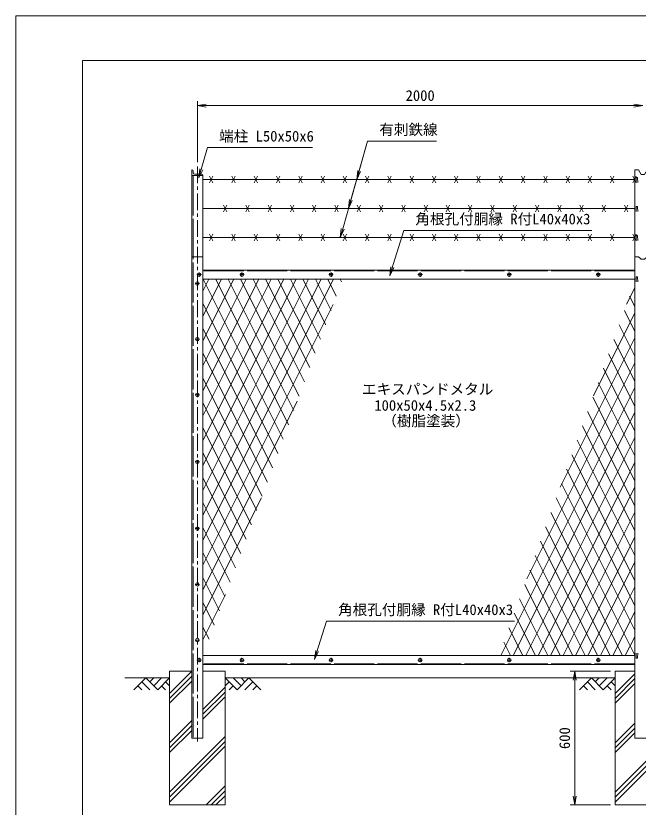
# Model space of a CAD drawing. Units: millimetres, scale not verified. Extents: x -4200 to 4200, y -2970 to 2970.
# Drawn here: x -4200 to -1406, y -581 to 2970 of the extents above; entities that cross this region are included whole.
import ezdxf
from ezdxf.enums import TextEntityAlignment as Align

# ---------------------------------------------------------------- set-up
doc = ezdxf.new("R2010")
doc.units = ezdxf.units.MM
doc.header["$LTSCALE"] = 15
doc.linetypes.add('CHAIN1', pattern=[8, 5, -1, 1, -1])
doc.linetypes.add('LONG_DASHED2', pattern=[13, 12, -1])
for name, color, linetype, lineweight in [('0-3_D-STR1', 1, 'Continuous', 9), ('0-4_D-BMK', 2, 'CHAIN1', 9), ('0-5_D-STR-DIM', 7, 'Continuous', 9), ('0-6_D-BGD', 7, 'Continuous', 9), ('0-7_D-STR4', 7, 'Continuous', 9), ('0-8_0', 7, 'Continuous', 9), ('0-9_D-STR-TXT', 7, 'Continuous', 9), ('0-A_D-DCR-HCH', 7, 'Continuous', 9), ('0-B_D-STR3', 3, 'Continuous', 9), ('0-C_D-STR2', 7, 'Continuous', 9), ('0-D_D-TTL', 2, 'Continuous', 9)]:
    doc.layers.add(name, color=color, linetype=linetype, lineweight=lineweight)
doc.styles.add('ＭＳ ゴシック', font='')
doc.styles.get('ＭＳ ゴシック').set_extended_font_data('MS Gothic')

# ---------------------------------------------------------------- blocks, each defined once
blk = doc.blocks.new('_Open')
at = {"layer": '0-8_0'}
blk.add_line((-15, 2.5), (0, 0), dxfattribs=at)
blk.add_lwpolyline([(-15, -2.5), (0, 0), (-15, 0)], dxfattribs=at)

msp = doc.modelspace()

# ---------------------------------------------------------------- linework, layer by layer
at = {"layer": '0-3_D-STR1'}
for p, q in [((-3410.13, 2278.4), (-3410.13, -271.31)), ((-3410.13, 2278.4), (-3408.63, 2278.4)), ((-3404.13, 2273.9), (-3404.13, 2265.9)), ((-1421.63, -271.31), (-1421.63, 2278.4)), ((-3397.63, 2259.4), (-3364.63, 2259.4)), ((-3360.13, 2254.9), (-3360.13, 2253.4)), ((-3360.13, -271.31), (-3360.13, 2253.4)), ((-1415.13, 2242.98), (-1415.88, 2221.48)), ((-1409.13, 2242.98), (-1408.38, 2221.48)), ((-1415.13, 2113.08), (-1415.88, 2091.58)), ((-1409.13, 2113.08), (-1408.38, 2091.58)), ((-1415.13, 1983.17), (-1415.88, 1961.67)), ((-1409.13, 1983.17), (-1408.38, 1961.67)), ((-3360.13, 1888.69), (-3410.13, 1888.69)), ((-1421.63, 1828.69), (-3360.13, 1828.69)), ((-3360.13, 1788.69), (-1421.63, 1788.69)), ((-1415.13, 1797.07), (-1415.88, 1775.57)), ((-1409.13, 1797.07), (-1408.38, 1775.57)), ((-1415.13, 89.03), (-1415.88, 110.53)), ((-1409.13, 89.03), (-1408.38, 110.53)), ((-3360.13, 98.69), (-1421.63, 98.69)), ((-1421.63, 58.69), (-3360.13, 58.69)), ((-3410.13, -271.31), (-3360.13, -271.31)), ((-1421.63, -271.31), (-1348.63, -271.31))]:
    msp.add_line(p, q, dxfattribs=at)
at = {"layer": '0-3_D-STR1', "linetype": 'LONG_DASHED2'}
for p, q in [((-3404.13, 2253.4), (-3404.13, -271.31)), ((-1421.63, 1825.69), (-3360.13, 1825.69)), ((-1421.63, 61.69), (-3360.13, 61.69))]:
    msp.add_line(p, q, dxfattribs=at)
at = {"layer": '0-3_D-STR1'}
for points in [[(-3410.13, 2278.4), (-3410.13, 2253.4), (-3360.13, 2253.4)], [(-1421.63, 2278.4), (-1404.13, 2278.4), (-1392.63, 2258.4), (-1377.63, 2258.4), (-1366.13, 2278.4), (-1348.63, 2278.4)], [(-1421.63, 1888.69), (-1404.13, 1888.69), (-1392.63, 1877.97), (-1377.63, 1877.97), (-1366.13, 1888.69), (-1348.63, 1888.69)]]:
    msp.add_lwpolyline(points, dxfattribs=at)
for centre, radius, start, end in [((-3408.63, 2273.9), 4.5, 0, 90), ((-3397.63, 2265.9), 6.5, 180, 270), ((-3364.63, 2254.9), 4.5, 0, 90), ((-1412.13, 2241.73), 3.25, 22.61986, 157.38014), ((-1412.13, 2111.83), 3.25, 22.61986, 157.38014), ((-1412.13, 1981.92), 3.25, 22.61986, 157.38014), ((-1412.13, 1795.82), 3.25, 22.61986, 157.38014), ((-1412.13, 90.28), 3.25, 202.61986, 337.38014)]:
    msp.add_arc(centre, radius, start, end, dxfattribs=at)
at = {"layer": '0-4_D-BMK'}
for p, q in [((-3385.13, 2293.4), (-3385.13, -286.31)), ((-3377.13, 1818.69), (-3377.13, 1798.69)), ((-3185.13, 1818.69), (-3185.13, 1798.69)), ((-2785.13, 1818.69), (-2785.13, 1798.69)), ((-2385.13, 1818.69), (-2385.13, 1798.69)), ((-1985.13, 1818.69), (-1985.13, 1798.69)), ((-1585.13, 1818.69), (-1585.13, 1798.69)), ((-3367.13, 1808.69), (-3387.13, 1808.69)), ((-3175.13, 1808.69), (-3195.13, 1808.69)), ((-2775.13, 1808.69), (-2795.13, 1808.69)), ((-2375.13, 1808.69), (-2395.13, 1808.69)), ((-1975.13, 1808.69), (-1995.13, 1808.69)), ((-1575.13, 1808.69), (-1595.13, 1808.69)), ((-3375.13, 1768.69), (-3395.13, 1768.69)), ((-3375.13, 1518.69), (-3395.13, 1518.69)), ((-3375.13, 1268.69), (-3395.13, 1268.69)), ((-3375.13, 968.69), (-3395.13, 968.69)), ((-3375.13, 668.69), (-3395.13, 668.69)), ((-3375.13, 418.69), (-3395.13, 418.69)), ((-3375.13, 168.69), (-3395.13, 168.69)), ((-3367.13, 78.69), (-3387.13, 78.69)), ((-3377.13, 88.69), (-3377.13, 68.69)), ((-3175.13, 78.69), (-3195.13, 78.69)), ((-3185.13, 68.69), (-3185.13, 88.69)), ((-2775.13, 78.69), (-2795.13, 78.69)), ((-2785.13, 68.69), (-2785.13, 88.69)), ((-2375.13, 78.69), (-2395.13, 78.69)), ((-2385.13, 68.69), (-2385.13, 88.69)), ((-1975.13, 78.69), (-1995.13, 78.69)), ((-1985.13, 68.69), (-1985.13, 88.69)), ((-1575.13, 78.69), (-1595.13, 78.69)), ((-1585.13, 68.69), (-1585.13, 88.69))]:
    msp.add_line(p, q, dxfattribs=at)
at = {"layer": '0-5_D-STR-DIM'}
for p, q in [((-3385.13, 2313.4), (-3385.13, 2587.19)), ((-3345.13, 2567.19), (-1425.13, 2567.19)), ((-1530.13, 28.69), (-1711.23, 28.69)), ((-1691.23, -11.31), (-1691.23, -531.31)), ((-1530.13, -571.31), (-1711.23, -571.31))]:
    msp.add_line(p, q, dxfattribs=at)
at = {"layer": '0-6_D-BGD'}
for p, q in [((-3510.13, -1.31), (-3710.13, -1.31)), ((-1510.13, -1.31), (-3260.13, -1.31))]:
    msp.add_line(p, q, dxfattribs=at)
at = {"layer": '0-7_D-STR4'}
for p, q in [((-3510.13, 28.69), (-3510.13, -571.31)), ((-3410.13, 28.69), (-3510.13, 28.69)), ((-3260.13, 28.69), (-3360.13, 28.69)), ((-3260.13, 28.69), (-3260.13, -571.31)), ((-1510.13, 28.69), (-1510.13, -571.31)), ((-1421.63, 28.69), (-1510.13, 28.69)), ((-3260.13, -571.31), (-3510.13, -571.31)), ((-1260.13, -571.31), (-1510.13, -571.31))]:
    msp.add_line(p, q, dxfattribs=at)
at = {"layer": '0-9_D-STR-TXT'}
for q in [(-2706.3, 2107.12), (-2669.45, 2237.03)]:
    msp.add_line((-2620.94, 2408.06), q, dxfattribs=at)
for points in [[(-2311.39, 2408.06), (-2620.94, 2408.06), (-2743.15, 1977.22)], [(-2868.77, 2378.96), (-3339.75, 2378.96), (-3377.83, 2244.69)], [(-1614.56, 2007.3), (-2458.3, 2007.3), (-2521.11, 1805.54)], [(-1961.73, 253.89), (-2805.47, 253.89), (-2858.75, 83.18)]]:
    msp.add_lwpolyline(points, dxfattribs=at)
at = {"layer": '0-A_D-DCR-HCH'}
for p, q in [((-3510.13, -70.9), (-3410.54, 28.69)), ((-3510.13, -93), (-3410.13, 7)), ((-1510.13, -70.9), (-1421.63, 17.6)), ((-3616.55, -1.31), (-3669.76, -54.52)), ((-3634.29, -19.05), (-3598.65, -54.52)), ((-3616.55, -1.31), (-3563.34, -54.52)), ((-3598.82, -19.05), (-3581.08, -1.31)), ((-3581.08, -36.78), (-3545.6, -1.31)), ((-3563.34, -54.52), (-3510.13, -1.31)), ((-3527.87, -19.05), (-3510.13, -36.7)), ((-3510.13, -115.09), (-3410.13, -15.09)), ((-3206.92, -54.52), (-3260.13, -1.31)), ((-3242.39, -19.05), (-3260.13, -36.7)), ((-3189.18, -36.78), (-3224.65, -1.31)), ((-3153.7, -1.31), (-3206.92, -54.52)), ((-3171.35, -19.14), (-3189.18, -1.31)), ((-3135.97, -19.05), (-3171.6, -54.52)), ((-3153.7, -1.31), (-3100.49, -54.52)), ((-1616.55, -1.31), (-1669.76, -54.52)), ((-1634.29, -19.05), (-1598.65, -54.52)), ((-1616.55, -1.31), (-1563.34, -54.52)), ((-1598.82, -19.05), (-1581.08, -1.31)), ((-1581.08, -36.78), (-1545.6, -1.31)), ((-1563.34, -54.52), (-1510.13, -1.31)), ((-1527.87, -19.05), (-1510.13, -36.7)), ((-1510.13, -93), (-1421.63, -4.5)), ((-1510.13, -115.09), (-1421.63, -26.59)), ((-3652.03, -36.78), (-3634.21, -54.52)), ((-3545.6, -36.78), (-3527.78, -54.52)), ((-3360.13, -142.45), (-3260.13, -42.45)), ((-3360.13, -164.55), (-3260.13, -64.55)), ((-3224.65, -36.78), (-3242.47, -54.52)), ((-3118.23, -36.78), (-3136.05, -54.52)), ((-1652.03, -36.78), (-1634.21, -54.52)), ((-1545.6, -36.78), (-1527.78, -54.52)), ((-3360.13, -186.65), (-3260.13, -86.65)), ((-3510.13, -292.45), (-3410.13, -192.45)), ((-1510.13, -292.45), (-1421.63, -203.95)), ((-3510.13, -314.55), (-3410.13, -214.55)), ((-3510.13, -336.65), (-3410.13, -236.65)), ((-1510.13, -314.55), (-1421.63, -226.05)), ((-1510.13, -336.65), (-1421.63, -248.15)), ((-3510.13, -514.01), (-3260.13, -264.01)), ((-1510.13, -514.01), (-1260.13, -264.01)), ((-3510.13, -536.1), (-3260.13, -286.1)), ((-3510.13, -558.2), (-3260.13, -308.2)), ((-1510.13, -536.1), (-1260.13, -286.1)), ((-1510.13, -558.2), (-1260.13, -308.2)), ((-3345.88, -571.31), (-3260.13, -485.56)), ((-3323.78, -571.31), (-3260.13, -507.66)), ((-3301.68, -571.31), (-3260.13, -529.76))]:
    msp.add_line(p, q, dxfattribs=at)
at = {"layer": '0-B_D-STR3'}
for p, q in [((-3330.13, 2220.1), (-3315.13, 2250.1)), ((-3330.13, 2250.1), (-3315.13, 2220.1)), ((-3230.13, 2220.1), (-3215.13, 2250.1)), ((-3230.13, 2250.1), (-3215.13, 2220.1)), ((-3130.13, 2220.1), (-3115.13, 2250.1)), ((-3130.13, 2250.1), (-3115.13, 2220.1)), ((-3030.13, 2220.1), (-3015.13, 2250.1)), ((-3030.13, 2250.1), (-3015.13, 2220.1)), ((-2930.13, 2220.1), (-2915.13, 2250.1)), ((-2930.13, 2250.1), (-2915.13, 2220.1)), ((-2830.13, 2220.1), (-2815.13, 2250.1)), ((-2830.13, 2250.1), (-2815.13, 2220.1)), ((-2730.13, 2220.1), (-2715.13, 2250.1)), ((-2730.13, 2250.1), (-2715.13, 2220.1)), ((-2630.13, 2220.1), (-2615.13, 2250.1)), ((-2630.13, 2250.1), (-2615.13, 2220.1)), ((-2530.13, 2220.1), (-2515.13, 2250.1)), ((-2530.13, 2250.1), (-2515.13, 2220.1)), ((-2430.13, 2220.1), (-2415.13, 2250.1)), ((-2430.13, 2250.1), (-2415.13, 2220.1)), ((-2330.13, 2220.1), (-2315.13, 2250.1)), ((-2330.13, 2250.1), (-2315.13, 2220.1)), ((-2230.13, 2220.1), (-2215.13, 2250.1)), ((-2230.13, 2250.1), (-2215.13, 2220.1)), ((-2130.13, 2220.1), (-2115.13, 2250.1)), ((-2130.13, 2250.1), (-2115.13, 2220.1)), ((-2030.13, 2220.1), (-2015.13, 2250.1)), ((-2030.13, 2250.1), (-2015.13, 2220.1)), ((-1930.13, 2220.1), (-1915.13, 2250.1)), ((-1930.13, 2250.1), (-1915.13, 2220.1)), ((-1830.13, 2220.1), (-1815.13, 2250.1)), ((-1830.13, 2250.1), (-1815.13, 2220.1)), ((-1730.13, 2220.1), (-1715.13, 2250.1)), ((-1730.13, 2250.1), (-1715.13, 2220.1)), ((-1630.13, 2220.1), (-1615.13, 2250.1)), ((-1630.13, 2250.1), (-1615.13, 2220.1)), ((-1530.13, 2220.1), (-1515.13, 2250.1)), ((-1530.13, 2250.1), (-1515.13, 2220.1)), ((-1430.13, 2220.1), (-1415.13, 2250.1)), ((-1430.13, 2250.1), (-1415.13, 2220.1)), ((-3360.13, 2235.1), (-1421.63, 2235.1)), ((-3360.13, 2105.2), (-1421.63, 2105.2)), ((-3267.63, 2120.2), (-3252.63, 2090.2)), ((-3267.63, 2090.2), (-3252.63, 2120.2)), ((-3167.63, 2120.2), (-3152.63, 2090.2)), ((-3167.63, 2090.2), (-3152.63, 2120.2)), ((-3067.63, 2120.2), (-3052.63, 2090.2)), ((-3067.63, 2090.2), (-3052.63, 2120.2)), ((-2967.63, 2120.2), (-2952.63, 2090.2)), ((-2967.63, 2090.2), (-2952.63, 2120.2)), ((-2867.63, 2120.2), (-2852.63, 2090.2)), ((-2867.63, 2090.2), (-2852.63, 2120.2)), ((-2767.63, 2120.2), (-2752.63, 2090.2)), ((-2767.63, 2090.2), (-2752.63, 2120.2)), ((-2667.63, 2120.2), (-2652.63, 2090.2)), ((-2667.63, 2090.2), (-2652.63, 2120.2)), ((-2567.63, 2120.2), (-2552.63, 2090.2)), ((-2567.63, 2090.2), (-2552.63, 2120.2)), ((-2467.63, 2120.2), (-2452.63, 2090.2)), ((-2467.63, 2090.2), (-2452.63, 2120.2)), ((-2367.63, 2120.2), (-2352.63, 2090.2)), ((-2367.63, 2090.2), (-2352.63, 2120.2)), ((-2267.63, 2120.2), (-2252.63, 2090.2)), ((-2267.63, 2090.2), (-2252.63, 2120.2)), ((-2167.63, 2120.2), (-2152.63, 2090.2)), ((-2167.63, 2090.2), (-2152.63, 2120.2)), ((-2067.63, 2120.2), (-2052.63, 2090.2)), ((-2067.63, 2090.2), (-2052.63, 2120.2)), ((-1967.63, 2120.2), (-1952.63, 2090.2)), ((-1967.63, 2090.2), (-1952.63, 2120.2)), ((-1867.63, 2120.2), (-1852.63, 2090.2)), ((-1867.63, 2090.2), (-1852.63, 2120.2)), ((-1767.63, 2120.2), (-1752.63, 2090.2)), ((-1767.63, 2090.2), (-1752.63, 2120.2)), ((-1667.63, 2120.2), (-1652.63, 2090.2)), ((-1667.63, 2090.2), (-1652.63, 2120.2)), ((-1567.63, 2120.2), (-1552.63, 2090.2)), ((-1567.63, 2090.2), (-1552.63, 2120.2)), ((-1467.63, 2120.2), (-1452.63, 2090.2)), ((-1467.63, 2090.2), (-1452.63, 2120.2)), ((-3330.13, 1960.29), (-3315.13, 1990.29)), ((-3330.13, 1990.29), (-3315.13, 1960.29)), ((-3230.13, 1960.29), (-3215.13, 1990.29)), ((-3230.13, 1990.29), (-3215.13, 1960.29)), ((-3130.13, 1960.29), (-3115.13, 1990.29)), ((-3130.13, 1990.29), (-3115.13, 1960.29)), ((-3030.13, 1960.29), (-3015.13, 1990.29)), ((-3030.13, 1990.29), (-3015.13, 1960.29)), ((-2930.13, 1960.29), (-2915.13, 1990.29)), ((-2930.13, 1990.29), (-2915.13, 1960.29)), ((-2830.13, 1960.29), (-2815.13, 1990.29)), ((-2830.13, 1990.29), (-2815.13, 1960.29)), ((-2730.13, 1960.29), (-2715.13, 1990.29)), ((-2730.13, 1990.29), (-2715.13, 1960.29)), ((-2630.13, 1960.29), (-2615.13, 1990.29)), ((-2630.13, 1990.29), (-2615.13, 1960.29)), ((-2530.13, 1960.29), (-2515.13, 1990.29)), ((-2530.13, 1990.29), (-2515.13, 1960.29)), ((-2430.13, 1960.29), (-2415.13, 1990.29)), ((-2430.13, 1990.29), (-2415.13, 1960.29)), ((-2330.13, 1960.29), (-2315.13, 1990.29)), ((-2330.13, 1990.29), (-2315.13, 1960.29)), ((-2230.13, 1960.29), (-2215.13, 1990.29)), ((-2230.13, 1990.29), (-2215.13, 1960.29)), ((-2130.13, 1960.29), (-2115.13, 1990.29)), ((-2130.13, 1990.29), (-2115.13, 1960.29)), ((-2030.13, 1960.29), (-2015.13, 1990.29)), ((-2030.13, 1990.29), (-2015.13, 1960.29)), ((-1930.13, 1960.29), (-1915.13, 1990.29)), ((-1930.13, 1990.29), (-1915.13, 1960.29)), ((-1830.13, 1960.29), (-1815.13, 1990.29)), ((-1830.13, 1990.29), (-1815.13, 1960.29)), ((-1730.13, 1960.29), (-1715.13, 1990.29)), ((-1730.13, 1990.29), (-1715.13, 1960.29)), ((-1630.13, 1960.29), (-1615.13, 1990.29)), ((-1630.13, 1990.29), (-1615.13, 1960.29)), ((-1530.13, 1960.29), (-1515.13, 1990.29)), ((-1530.13, 1990.29), (-1515.13, 1960.29)), ((-1430.13, 1960.29), (-1415.13, 1990.29)), ((-1430.13, 1990.29), (-1415.13, 1960.29)), ((-3360.13, 1975.29), (-1421.63, 1975.29))]:
    msp.add_line(p, q, dxfattribs=at)
for centre in [(-3377.13, 1808.69), (-3185.13, 1808.69), (-2785.13, 1808.69), (-2385.13, 1808.69), (-1985.13, 1808.69), (-1585.13, 1808.69), (-3385.13, 1768.69), (-3385.13, 1518.69), (-3385.13, 1268.69), (-3385.13, 968.69), (-3385.13, 668.69), (-3385.13, 418.69), (-3385.13, 168.69), (-3377.13, 78.69), (-3185.13, 78.69), (-2785.13, 78.69), (-2385.13, 78.69), (-1985.13, 78.69), (-1585.13, 78.69)]:
    msp.add_circle(centre, 8, dxfattribs=at)
at = {"layer": '0-C_D-STR2'}
for p, q in [((-3333.1, 1788.69), (-3360.13, 1734.63)), ((-3277.2, 1788.69), (-3360.13, 1622.83)), ((-3221.29, 1788.69), (-3360.13, 1511.02)), ((-3165.39, 1788.69), (-3360.13, 1399.22)), ((-3109.49, 1788.69), (-3360.13, 1287.42)), ((-3053.59, 1788.69), (-3360.13, 1175.61)), ((-2997.69, 1788.69), (-3360.13, 1063.81)), ((-2941.79, 1788.69), (-3360.13, 952.01)), ((-2885.88, 1788.69), (-3360.13, 840.2)), ((-2829.98, 1788.69), (-3360.13, 728.4)), ((-2774.08, 1788.69), (-3360.13, 616.6)), ((-2999.53, 1070.41), (-3358.67, 1788.69)), ((-2975.71, 1134.58), (-3302.77, 1788.69)), ((-2951.9, 1198.75), (-3246.87, 1788.69)), ((-2928.08, 1262.93), (-3190.97, 1788.69)), ((-2904.27, 1327.1), (-3135.06, 1788.69)), ((-2880.45, 1391.27), (-3079.16, 1788.69)), ((-2856.64, 1455.45), (-3023.26, 1788.69)), ((-2832.82, 1519.62), (-2967.36, 1788.69)), ((-2809.01, 1583.79), (-2911.46, 1788.69)), ((-2785.19, 1647.97), (-2855.56, 1788.69)), ((-2761.38, 1712.14), (-2799.65, 1788.69)), ((-2737.56, 1776.32), (-2743.75, 1788.69)), ((-1421.63, 1748.69), (-1457.96, 1676.02)), ((-1421.63, 1665.74), (-1444.82, 1712.13)), ((-3023.34, 1006.23), (-3360.13, 1679.8)), ((-2775.56, 1673.93), (-3360.13, 504.79)), ((-1421.63, 1636.89), (-1607.54, 1265.07)), ((-1421.63, 1553.94), (-1468.37, 1647.42)), ((-3047.16, 942.06), (-3360.13, 1568)), ((-1421.63, 1442.13), (-1491.92, 1582.72)), ((-1421.63, 1525.08), (-1757.11, 854.12)), ((-1421.63, 1330.33), (-1515.47, 1518.02)), ((-3070.97, 877.89), (-3360.13, 1456.2)), ((-1421.63, 1218.53), (-1539.02, 1453.31)), ((-1421.63, 1413.28), (-1906.68, 443.17)), ((-1421.63, 1106.73), (-1562.57, 1388.61)), ((-3094.79, 813.71), (-3360.13, 1344.39)), ((-1421.63, 994.92), (-1586.12, 1323.91)), ((-1421.63, 1301.48), (-2023.02, 98.69)), ((-1421.63, 883.12), (-1609.67, 1259.2)), ((-2936.5, 1240.25), (-3360.13, 392.99)), ((-3118.6, 749.54), (-3360.13, 1232.59)), ((-1421.63, 1189.67), (-1967.12, 98.69)), ((-1421.63, 771.32), (-1633.22, 1194.5)), ((-3142.41, 685.36), (-3360.13, 1120.79)), ((-1421.63, 659.51), (-1656.77, 1129.8)), ((-1421.63, 1077.87), (-1911.22, 98.69)), ((-1421.63, 547.71), (-1680.32, 1065.09)), ((-3166.23, 621.19), (-3360.13, 1008.99)), ((-1421.63, 435.91), (-1703.87, 1000.39)), ((-1421.63, 966.07), (-1855.32, 98.69)), ((-1421.63, 324.1), (-1727.42, 935.69)), ((-3190.04, 557.02), (-3360.13, 897.18)), ((-1421.63, 854.26), (-1799.41, 98.69)), ((-1421.63, 212.3), (-1750.97, 870.98)), ((-3097.43, 806.58), (-3360.13, 281.19)), ((-3213.86, 492.84), (-3360.13, 785.38)), ((-1421.63, 100.5), (-1774.52, 806.28)), ((-1476.63, 98.69), (-1798.07, 741.58)), ((-1421.63, 742.46), (-1743.51, 98.69)), ((-1532.53, 98.69), (-1821.62, 676.87)), ((-3237.67, 428.67), (-3360.13, 673.58)), ((-1588.43, 98.69), (-1845.17, 612.17)), ((-1421.63, 630.66), (-1687.61, 98.69)), ((-3261.49, 364.5), (-3360.13, 561.77)), ((-1644.33, 98.69), (-1868.72, 547.47)), ((-1421.63, 518.85), (-1631.71, 98.69)), ((-1700.24, 98.69), (-1892.27, 482.76)), ((-3285.3, 300.32), (-3360.13, 449.97)), ((-1756.14, 98.69), (-1915.82, 418.06)), ((-1421.63, 407.05), (-1575.81, 98.69)), ((-3258.37, 372.9), (-3360.13, 169.38)), ((-3309.12, 236.15), (-3360.13, 338.17)), ((-1812.04, 98.69), (-1939.37, 353.36)), ((-1867.94, 98.69), (-1962.92, 288.65)), ((-1421.63, 295.25), (-1519.91, 98.69)), ((-3332.93, 171.98), (-3360.13, 226.37)), ((-1923.84, 98.69), (-1986.47, 223.95)), ((-1421.63, 183.44), (-1464, 98.69)), ((-1979.75, 98.69), (-2010.02, 159.25))]:
    msp.add_line(p, q, dxfattribs=at)
at = {"layer": '0-D_D-TTL', "color": 7}
msp.add_lwpolyline([(-4200.15, -2969.98), (4199.85, -2969.98), (4199.85, 2970.02), (-4200.15, 2970.02)], close=True, dxfattribs=at)
at = {"layer": '0-D_D-TTL'}
msp.add_lwpolyline([(-3900.15, 2770.02), (3899.85, 2770.02), (3899.85, -2769.98), (-3900.15, -2769.98)], close=True, dxfattribs=at)

# ---------------------------------------------------------------- block references
at = {"layer": '0-5_D-STR-DIM', "xscale": 2.666667, "yscale": 2.666667}
for p, rotation in [((-3385.13, 2567.19), 180), ((-1691.23, 28.69), 90), ((-1691.23, -571.31), 270)]:
    msp.add_blockref('_Open', p, dxfattribs=dict(at, rotation=rotation))
msp.add_blockref('_Open', (-1385.13, 2567.19), dxfattribs=at)
at = {"layer": '0-9_D-STR-TXT', "xscale": 2.666667, "yscale": 2.666667}
for p, rotation in [((-3378.38, 2242.77), 254.16392), ((-2670, 2235.1), 254.16392), ((-2706.85, 2105.2), 254.16392), ((-2743.69, 1975.29), 254.16392), ((-2521.7, 1803.63), 252.7081), ((-2859.35, 81.27), 252.66686)]:
    msp.add_blockref('_Open', p, dxfattribs=dict(at, rotation=rotation))

# ---------------------------------------------------------------- texts
at = {"layer": '0-5_D-STR-DIM', "style": 'ＭＳ ゴシック'}
msp.add_text('2000', height=48.06, dxfattribs=at).set_placement((-2450.38, 2573.94), align=Align.BOTTOM_LEFT)
msp.add_text('600', height=48.06, rotation=90, dxfattribs=at).set_placement((-1697.98, -320.56), align=Align.BOTTOM_LEFT)
at = {"layer": '0-9_D-STR-TXT', "style": 'ＭＳ ゴシック'}
for s, p in [('有刺鉄線', (-2568.49, 2420.9)), ('端柱 L50x50x6', (-3287.56, 2391.55)), ('角根孔付胴縁 R付L40x40x3', (-2406.36, 2019.89)), ('エキスパンドメタル', (-2646.35, 1256.09)), ('100x50x4.5x2.3', (-2590.66, 1183.36)), ('（樹脂塗装）', (-2555.09, 1114.16)), ('角根孔付胴縁 R付L40x40x3', (-2753.53, 266.48))]:
    msp.add_text(s, height=48.06, dxfattribs=at).set_placement(p, align=Align.BOTTOM_LEFT)

doc.saveas('drawing.dxf')
